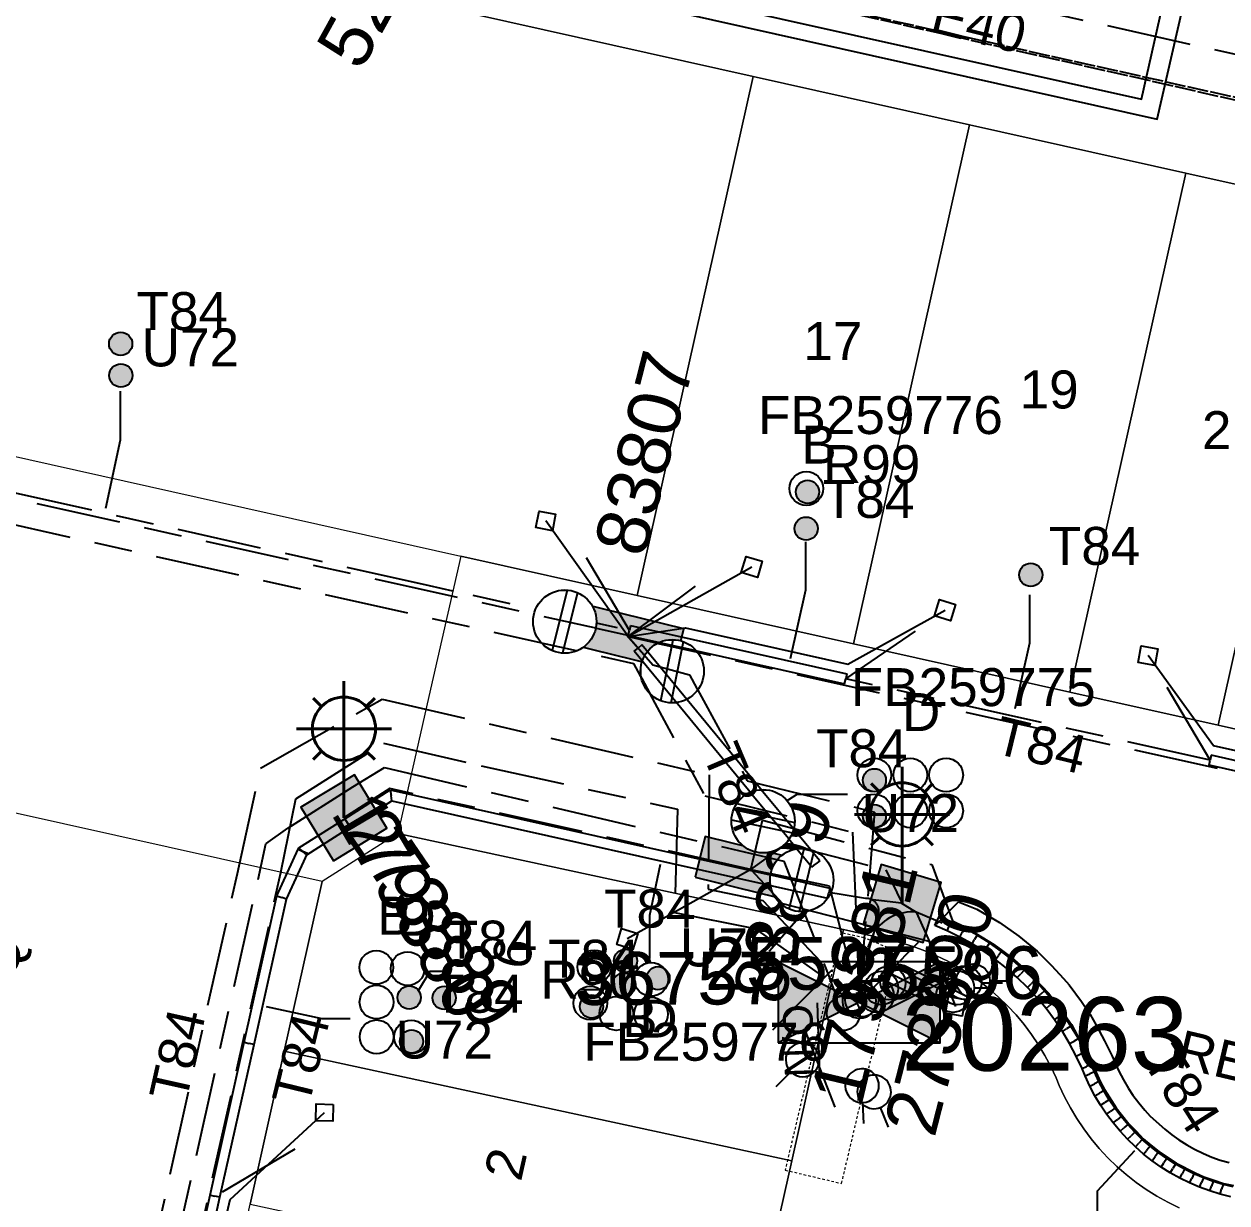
# Model space of a CAD drawing. Header units: metres. Extents: x 311347 to 316656, y 6252667 to 6255486.
# Drawn here: x 314642.3 to 314699.3, y 6254754 to 6254809.8 of the extents above; entities that cross this region are included whole.
import ezdxf
from ezdxf.enums import TextEntityAlignment as Align

# ---------------------------------------------------------------- set-up
doc = ezdxf.new("R2010")
doc.units = ezdxf.units.M
for name, pattern in [('Cable Exist OH', [1, 1, 0]), ('Cable Exist UG', [8.2, 4, -1.2, 1.8, -1.2]), ('HIDDEN', [0.375, 0.25, -0.125]), ('HIDDEN2', [0.1875, 0.125, -0.0625])]:
    doc.linetypes.add(name, pattern=pattern)
doc.layers.get('0').update_dxf_attribs({"color": 6})
for name, color, linetype, lineweight in [('Cadastre Buildings_SP_EXT', 9, 'Continuous', 5), ('Cadastre Land Parcels_SP_EXT', 9, 'Continuous', 5), ('Cadastre Other Property_SP_EXT', 9, 'HIDDEN', 5), ('Cadastre Roads_SP_EXT', 7, 'Continuous', 5)]:
    doc.layers.add(name, color=color, linetype=linetype, lineweight=lineweight)
for name, color, linetype in [('Duct_SP_EXT', 7, 'Continuous'), ('Equip_HV_EXT', 7, 'Continuous'), ('Equip_LV_EXT', 7, 'Continuous'), ('Equip_SP_SL_EXT', 7, 'Continuous'), ('Mains_HV_EXT', 7, 'Continuous'), ('Mains_LV_EXT', 7, 'Continuous'), ('Mains_LV_SL_EXT', 7, 'Continuous'), ('Mains_SL_EXT', 7, 'Continuous'), ('Mains_TR_EXT', 7, 'Continuous'), ('Services_SP_EXT', 7, 'Continuous'), ('Sub_SP_EXT', 7, 'Continuous'), ('SupportsUG_SP_LV_EXT', 7, 'Continuous'), ('SupportsUG_SP_LV_SL_EXT', 7, 'Continuous'), ('Trench_SP_EXT', 7, 'Continuous')]:
    doc.layers.add(name, color=color, linetype=linetype)
doc.styles.add('COLUMN_LABEL', font='arial.ttf')
doc.styles.add('iecARIAL', font='arial.ttf', dxfattribs={"height": 2})
doc.styles.add('POLE_LABEL', font='arial.ttf')
doc.styles.get("Standard").update_dxf_attribs({"font": 'arial.ttf'})
doc.styles.add('SWITCH_LABEL', font='arial.ttf', dxfattribs={"height": 2.5})
doc.linetypes.add('Cable P UG', pattern='A,6,-0.5,["P",Standard,S=1.7,R=0,X=0.5,Y=-1],-2.9', length=9.4)

# ---------------------------------------------------------------- blocks, each defined once
blk = doc.blocks.new('SUB_PADMOUNT_EXT')
for points in [[(0, 0), (-3.84, 1.92), (-3.84, -1.92)], [(0, 0), (3.84, 1.92), (3.84, -1.92)]]:
    blk.add_hatch(color=256).paths.add_polyline_path(points)
for p, q in [((3.84, 1.92), (-3.84, -1.92)), ((-3.84, 1.92), (3.84, -1.92))]:
    blk.add_line(p, q)
blk.add_lwpolyline([(-3.84, -1.92), (3.84, -1.92), (3.84, 1.92), (-3.84, 1.92)], close=True)
for tag, height, flags, p in [('ASSET_NUM', 3.5, 8, (2, 2)), ('STREET_CODE', 0.2, 9, (1.5, 0)), ('OPERATING_VOLTAGE', 0.2, 9, (1.5, -0.6)), ('CONSTRUCTED_VOLTAGE', 0.2, 9, (1.5, -0.2)), ('NO_PHASES', 0.2, 9, (1.5, -0.4)), ('ORIENTATION', 0.2, 9, (1.5, -0.8)), ('OWNED_BY', 0.2, 9, (1.5, -1)), ('OPERATED_BY', 0.2, 9, (1.5, -1.2)), ('SECONDARY_VOLTAGE', 0.2, 9, (1.5, -1.6)), ('STATE', 0.2, 9, (1.5, -1.8)), ('MAINTAINED_BY', 0.2, 9, (1.5, -1.4)), ('SUBSTATION_TYPE', 0.2, 9, (1.5, -2.2)), ('PARENT', 0.2, 9, (1.5, -2)), ('USAGE', 0.2, 9, (1.5, -2.4)), ('LEGEND', 0.2, 9, (1.5, -2.6)), ('LOCATION', 0.2, 9, (1.5, -2.8)), ('STREETNAME', 0.2, 9, (1.5, -3)), ('SUBURB', 0.2, 9, (1.5, -3.2)), ('NOTES', 0.2, 9, (1.5, -3.4)), ('Z', 0.2, 1, (1.5, -3.6))]:
    blk.add_attdef(tag, text='', height=height, dxfattribs=dict(flags=flags)).set_placement(p, align=Align.MIDDLE_LEFT)
blk = doc.blocks.new('COLUMN_EXT')
blk.add_hatch(color=256).paths.add_polyline_path([(-1.485, 1.485), (-1.485, -1.485), (1.485, -1.485), (1.485, 1.485)])
blk.add_lwpolyline([(-1.485, -1.485), (1.485, -1.485), (1.485, 1.485), (-1.485, 1.485)], close=True)
for tag, height, style, flags, p in [('ASSET_NUM', 2.5, 'COLUMN_LABEL', 8, (2, 2)), ('STRUCTURE_PLANT_NUMBER', 0.2, 'POLE_LABEL', 9, (1.813, 0.031)), ('STREET_CODE', 0.2, 'COLUMN_LABEL', 9, (1.813, -0.2))]:
    blk.add_attdef(tag, text='', height=height, dxfattribs=dict(style=style, flags=flags)).set_placement(p, align=Align.MIDDLE_LEFT)
at = {"flags": 9}
for tag, p in [('OWNED_BY', (1.813, -0.6)), ('COLUMN_TYPE', (1.813, -0.4)), ('STATE', (1.813, -0.8)), ('USAGE', (1.813, -1)), ('LEGEND', (1.813, -1.2)), ('STREETNAME', (1.813, -1.6)), ('SUBURB', (1.813, -1.8)), ('LOCATION', (1.813, -1.4)), ('NOTES', (1.813, -2))]:
    blk.add_attdef(tag, text='', height=0.2, dxfattribs=at).set_placement(p, align=Align.MIDDLE_LEFT)
at = {"flags": 1}
blk.add_attdef('Z', (1.813, -2.351), '', height=0.2, dxfattribs=at)
blk = doc.blocks.new('PILLAR_EXT')
blk.add_hatch(color=256).paths.add_polyline_path([(-2.475, 0.99), (-2.475, -0.99), (2.475, -0.99), (2.475, 0.99)])
blk.add_lwpolyline([(-2.475, -0.99), (2.475, -0.99), (2.475, 0.99), (-2.475, 0.99)], close=True)
at = {"style": 'iecARIAL', "flags": 8}
blk.add_attdef('ASSET_NUM', (1.5, 3.5), '', height=2.5, dxfattribs=at)
for tag, p, flags in [('OWNED_BY', (0, -0.2), 9), ('STATE', (0, -0.4), 9), ('SUPPORT_TYPE', (0, -0.6), 9), ('USAGE', (0, -0.8), 9), ('LEGEND', (0, -1), 9), ('LOCATION', (0, -1.2), 9), ('STREETNAME', (0, -1.8), 9), ('NOTES', (0, -1.4), 9), ('PARENT', (0, -1.6), 9), ('SUBURB', (0, -2), 1)]:
    blk.add_attdef(tag, p, '', height=0.2, dxfattribs=dict(flags=flags))
blk = doc.blocks.new('DUCT_EXT')
blk.add_circle((0, 0.8), 0.8)
at = {"flags": 1}
blk.add_attdef('Z', (0, 0), '', height=0.2, dxfattribs=at)
at = {"flags": 9}
for tag, p in [('DUCT_CODE', (0, 0)), ('XSECT_TYPE', (0, -0.2)), ('STATE', (0, -0.6)), ('FB_REFERENCE', (0, -0.4)), ('NOTES', (0, -0.8))]:
    blk.add_attdef(tag, text='', height=0.2, dxfattribs=at).set_placement(p, align=Align.MIDDLE_LEFT)
blk = doc.blocks.new('SL_LANTERN_EXT')
at = {"lineweight": 40}
for p, q in [((0, 1.968), (0, 6.468)), ((-1.459, 5.676), (-1.061, 5.278)), ((1.458, 5.676), (1.06, 5.278)), ((-2.25, 4.218), (2.25, 4.218)), ((-1.459, 2.759), (-1.061, 3.157)), ((1.458, 2.759), (1.06, 3.157)), ((0, 0), (0, 2.721))]:
    blk.add_line(p, q, dxfattribs=at)
blk.add_circle((0, 4.218), 1.5, dxfattribs=at)
at = {"style": 'iecARIAL', "flags": 8}
blk.add_attdef('ASSET_NUM', (1.5, 1.5), '', height=2.5, dxfattribs=at)
for tag, p, height, flags in [('CONSTRUCTED_VOLTAGE', (0.981, -0.653), 0.2, 9), ('CONTROL_TYPE', (0.981, -0.853), 0.2, 9), ('LANTERN_PURPOSE', (0.981, -1.053), 0.2, 9), ('LANTERN_TYPE', (0.981, -1.253), 0.2, 9), ('LNUMBER', (2.181, -3.253), 2.5, 8), ('OPERATING_VOLTAGE', (0.981, -1.653), 0.2, 9), ('ORIENTATION', (0.981, -1.853), 0.2, 9), ('NO_PHASES', (0.981, -1.453), 0.2, 9), ('OWNED_BY', (0.981, -2.053), 0.2, 9), ('STATE', (0.981, -2.253), 0.2, 9), ('USAGE', (0.981, -2.453), 0.2, 9), ('CEXIST', (0.981, -2.653), 0.2, 9), ('CNEW', (0.981, -2.853), 0.2, 9), ('CNUMBER', (0.981, -3.053), 0.2, 9), ('CREMOVE', (0.981, -3.253), 0.2, 9), ('CREPLACE', (0.981, -3.453), 0.2, 9), ('LKINGHEIGHT', (0.981, -3.653), 0.2, 9), ('LBRACKET', (0.981, -3.853), 0.2, 9), ('LBRACKETVOCAB', (0.981, -4.053), 0.2, 9), ('LCATEGORY', (0.981, -4.253), 0.2, 9), ('LCHARGE1', (0.981, -4.453), 0.2, 9), ('LCHARGE1PERCENT', (0.981, -4.653), 0.2, 9), ('LCHARGE2', (0.981, -4.853), 0.2, 9), ('LCHARGE2PERCENT', (0.981, -5.053), 0.2, 9), ('LCHARGE3', (0.981, -5.253), 0.2, 9), ('LCHARGE3PERCENT', (0.981, -5.453), 0.2, 9), ('LEXIST', (0.981, -5.653), 0.2, 9), ('LLAMP', (0.981, -5.853), 0.2, 9), ('LLAMPVOCAB', (0.981, -6.053), 0.2, 9), ('LMAST', (0.981, -6.253), 0.2, 9), ('LMASTVOCAB', (0.981, -6.453), 0.2, 9), ('LNEW', (0.981, -6.653), 0.2, 9), ('LANTNUMBER', (0.981, -6.853), 0.2, 9), ('LOUTREACH', (0.981, -7.253), 0.2, 9), ('LOUTREACHVOCAB', (0.981, -7.453), 0.2, 9), ('LRATECODE', (0.981, -7.653), 0.2, 9), ('LREMOVE', (0.981, -7.853), 0.2, 9), ('LREPLACE', (0.981, -8.053), 0.2, 9), ('LTYPE', (0.981, -8.253), 0.2, 9), ('LTYPEVOCAB', (0.981, -8.453), 0.2, 9), ('LEGEND', (0.981, -8.653), 0.2, 9), ('STREETNAME', (0.981, -9.253), 0.2, 9), ('LOCATION', (0.981, -8.853), 0.2, 9), ('NOTES', (0.981, -9.053), 0.2, 9), ('SUBURB', (0.981, -9.453), 0.2, 1)]:
    blk.add_attdef(tag, p, '', height=height, dxfattribs=dict(flags=flags))
blk = doc.blocks.new('CCP_EXT')
at = {"flags": 9}
for tag, p in [('OWNED_BY', (0, -1)), ('USAGE', (0, -1.2)), ('STATE', (0, -1.8)), ('LEGEND', (0, -1.4)), ('LIFE_SUPPORT', (0, -1.6)), ('NOTES', (0, -2))]:
    blk.add_attdef(tag, text='', height=0.2, dxfattribs=at).set_placement(p, align=Align.MIDDLE_LEFT)
blk.add_wipeout([(0, 0.566), (0.566, 0), (0, -0.566), (-0.566, 0)])
blk.add_lwpolyline([(-0.566, 0), (0, 0.566), (0.566, 0), (0, -0.566), (-0.566, 0)])
at = {"flags": 1}
blk.add_attdef('Z', (0, 0), '', height=0.2, dxfattribs=at)
at = {"flags": 9}
for tag, p in [('CCP_TYPE', (0, 0)), ('OPERATING_VOLTAGE', (0, -0.6)), ('CONSTRUCTED_VOLTAGE', (0, -0.2)), ('NO_PHASES', (0, -0.4)), ('ORIENTATION', (0, -0.8))]:
    blk.add_attdef(tag, text='', height=0.2, dxfattribs=at).set_placement(p, align=Align.MIDDLE_LEFT)
blk = doc.blocks.new('LV_UG_LINKS_CLOSED_EXT')
blk.add_wipeout([(-1.056, 1.057), (-1.18, 0.916), (-1.286, 0.761), (-1.371, 0.594), (-1.435, 0.417), (-1.476, 0.234), (-1.493, 0.047), (-1.487, -0.14), (-1.458, -0.326), (-1.406, -0.506), (-1.331, -0.678), (-1.236, -0.839), (-1.121, -0.988), (-0.988, -1.12), (-0.84, -1.235), (-0.679, -1.331), (-0.506, -1.406), (-0.326, -1.458), (-0.141, -1.487), (0.047, -1.493), (0.233, -1.476), (0.416, -1.435), (0.593, -1.371), (0.76, -1.286), (0.915, -1.181), (1.056, -1.057), (1.18, -0.916), (1.286, -0.761), (1.371, -0.594), (1.435, -0.417), (1.476, -0.234), (1.493, -0.047), (1.487, 0.14), (1.458, 0.326), (1.406, 0.506), (1.331, 0.678), (1.236, 0.839), (1.121, 0.988), (0.988, 1.12), (0.84, 1.235), (0.679, 1.331), (0.506, 1.406), (0.326, 1.458), (0.141, 1.487), (-0.047, 1.493), (-0.233, 1.476), (-0.416, 1.435), (-0.593, 1.371), (-0.76, 1.286), (-0.915, 1.181)])
for p, q in [((-0.25, -1.479), (-0.25, 1.479)), ((0.25, -1.479), (0.25, 1.479))]:
    blk.add_line(p, q)
blk.add_circle((0, 0), 1.5)
at = {"flags": 9}
for tag, p in [('ACTUAL_STATUS', (0, 0)), ('OPERATING_VOLTAGE', (0, -0.6)), ('CONSTRUCTED_VOLTAGE', (0, -0.2)), ('NO_PHASES', (0, -0.4)), ('ORIENTATION', (0, -0.8)), ('STATE', (0, -1)), ('SWITCH_TYPE', (0, -1.2)), ('USAGE', (0, -1.4)), ('NOTES', (0, -1.6))]:
    blk.add_attdef(tag, text='', height=0.2, dxfattribs=at).set_placement(p, align=Align.MIDDLE_LEFT)
at = {"flags": 1}
blk.add_attdef('Z', (0, 0), '', height=0.2, dxfattribs=at)
blk = doc.blocks.new('LV_UG_DFUSE_CLOSED_EXT')
for points in [[(5.04, 0.726), (2.156, -0.717)], [(5.049, -0.707), (2.156, 0.717)], [(1, 0), (0, 0)], [(6.2, 0.013), (7.2, 0.013)]]:
    blk.add_lwpolyline(points)
for centre in [(1.8, 0), (5.4, 0.011)]:
    blk.add_circle(centre, 0.8)
at = {"flags": 9}
for tag, p in [('ACTUAL_STATUS', (0, 0)), ('OPERATING_VOLTAGE', (0, -0.6)), ('CONSTRUCTED_VOLTAGE', (0, -0.2)), ('NO_PHASES', (0, -0.4)), ('ORIENTATION', (0, -0.8)), ('STATE', (0, -1)), ('SWITCH_TYPE', (0, -1.2)), ('USAGE', (0, -1.4)), ('NOTES', (0, -1.6))]:
    blk.add_attdef(tag, text='', height=0.2, dxfattribs=at).set_placement(p, align=Align.MIDDLE_LEFT)
at = {"flags": 1}
blk.add_attdef('Z', (0, 0), '', height=0.2, dxfattribs=at)
blk = doc.blocks.new('SWG_HOLEC_SU_EXT')
blk.add_line((1.8, -2), (5.8, -2))
for points in [[(1.8, -0.8, 1), (1.8, 0.8, 1)], [(5.8, -0.8, 1), (5.8, 0.8, 1)]]:
    blk.add_lwpolyline(points, format="xyb", close=True)
for points in [[(1, 0), (0, 0)], [(6.6, 0), (7.6, 0)]]:
    blk.add_lwpolyline(points)
at = {"style": 'SWITCH_LABEL', "flags": 8}
blk.add_attdef('ASSET_NUM', text='', height=2.5, rotation=179.9544, dxfattribs=at).set_placement((-2.4, 0), align=Align.MIDDLE_LEFT)
at = {"flags": 1}
blk.add_attdef('Z', (0, 0), '', height=0.2, dxfattribs=at)
at = {"flags": 9}
for tag, p in [('ACTUAL_STATUS', (0, -0.4)), ('CONSTRUCTED_VOLTAGE', (0, -0.6)), ('OPERATING_VOLTAGE', (0, -1)), ('ORIENTATION', (0, -1.2)), ('NO_PHASES', (0, -0.8)), ('OWNED_BY', (0, -1.4)), ('STATE', (0, -1.8)), ('PARENT', (0, -1.6)), ('SWITCH_TYPE', (0, -2)), ('USAGE', (0, -2.2)), ('STREETNAME', (0, -2.6)), ('SUBURB', (0, -2.8)), ('LOCATION', (0, -2.4)), ('NOTES', (0, -3))]:
    blk.add_attdef(tag, text='', height=0.2, dxfattribs=at).set_placement(p, align=Align.MIDDLE_LEFT)
at = {"style": 'SWITCH_LABEL', "flags": 9}
blk.add_attdef('STREET_CODE', text='', height=0.2, dxfattribs=at).set_placement((0, -0.2), align=Align.MIDDLE_LEFT)
blk = doc.blocks.new('SWG_HOLEC_SU_NO_EXT')
blk.add_line((1.8, -2), (5.8, -2))
for points in [[(1.8, -0.8, 1), (1.8, 0.8, 1)], [(5.8, -0.8, 1), (5.8, 0.8, 1)]]:
    blk.add_lwpolyline(points, format="xyb", close=True)
for points in [[(1, 0), (0, 0)], [(6.6, 0), (7.6, 0)]]:
    blk.add_lwpolyline(points)
at = {"insert": (5.311, -3.639), "char_height": 1.4, "width": 3.88632, "attachment_point": 1, "rotation": 180}
blk.add_mtext('{\\fArial|b0|i0|c0|p34;N/O}', dxfattribs=at)
at = {"style": 'SWITCH_LABEL', "flags": 8}
blk.add_attdef('ASSET_NUM', text='', height=2.5, rotation=179.9544, dxfattribs=at).set_placement((-2.4, 0), align=Align.MIDDLE_LEFT)
at = {"flags": 1}
blk.add_attdef('Z', (0, 0), '', height=0.2, dxfattribs=at)
at = {"flags": 9}
for tag, p in [('ACTUAL_STATUS', (0, -0.4)), ('CONSTRUCTED_VOLTAGE', (0, -0.6)), ('OPERATING_VOLTAGE', (0, -1)), ('ORIENTATION', (0, -1.2)), ('NO_PHASES', (0, -0.8)), ('OWNED_BY', (0, -1.4)), ('STATE', (0, -1.8)), ('PARENT', (0, -1.6)), ('SWITCH_TYPE', (0, -2)), ('USAGE', (0, -2.2)), ('STREETNAME', (0, -2.6)), ('SUBURB', (0, -2.8)), ('LOCATION', (0, -2.4)), ('NOTES', (0, -3))]:
    blk.add_attdef(tag, text='', height=0.2, dxfattribs=at).set_placement(p, align=Align.MIDDLE_LEFT)
at = {"style": 'SWITCH_LABEL', "flags": 9}
blk.add_attdef('STREET_CODE', text='', height=0.2, dxfattribs=at).set_placement((0, -0.2), align=Align.MIDDLE_LEFT)
blk = doc.blocks.new('CABLE_LARGE_EXT')
h = blk.add_hatch(color=256)
edge = h.paths.add_edge_path()
edge.add_arc((0, 0.55), 0.55, 0, 360)
blk.add_circle((0, 0.55), 0.55)
at = {"flags": 1}
blk.add_attdef('Z', (0, 0), '', height=0.2, dxfattribs=at)
at = {"flags": 9}
for tag, p in [('COND_CODE', (0, 0)), ('XSECT_SIZE', (0, -0.6)), ('STATE', (0, -0.4)), ('FB_REFERENCE', (0, -0.2)), ('NOTES', (0, -0.8))]:
    blk.add_attdef(tag, text='', height=0.2, dxfattribs=at).set_placement(p, align=Align.MIDDLE_LEFT)

msp = doc.modelspace()

# ---------------------------------------------------------------- linework, layer by layer
at = {"layer": 'Cadastre Land Parcels_SP_EXT', "linetype": 'Continuous'}
for points in [[(314687.127, 6254805.072), (314676.878, 6254807.362), (314671.381, 6254782.764), (314681.629, 6254780.473), (314687.127, 6254805.072)], [(314691.877, 6254778.183), (314697.375, 6254802.781), (314687.127, 6254805.072), (314681.629, 6254780.473), (314691.877, 6254778.183)], [(314698.904, 6254776.613), (314704.402, 6254801.21), (314697.375, 6254802.781), (314691.877, 6254778.183), (314698.904, 6254776.613)], [(314705.151, 6254775.216), (314710.649, 6254799.814), (314704.402, 6254801.21), (314698.904, 6254776.613), (314705.151, 6254775.216)], [(314681.148, 6254766.928), (314660.031, 6254771.475), (314656.446, 6254769.201), (314654.65, 6254761.163), (314678.701, 6254755.963), (314681.148, 6254766.928)], [(314678.701, 6254755.963), (314654.65, 6254761.163), (314653.031, 6254753.922), (314677.085, 6254748.72), (314678.701, 6254755.963)]]:
    msp.add_lwpolyline(points, close=True, dxfattribs=at)
at = {"layer": 'Cadastre Other Property_SP_EXT', "linetype": 'HIDDEN2'}
msp.add_lwpolyline([(314678.39, 6254755.53), (314681.066, 6254754.898), (314683.666, 6254765.912), (314682.125, 6254766.539), (314681.044, 6254766.779), (314678.39, 6254755.53)], close=True, dxfattribs=at)
at = {"layer": 'Cadastre Roads_SP_EXT', "linetype": 'Continuous'}
msp.add_lwpolyline([(314664.5, 6254830.907), (314619.895, 6254840.874), (314618.138, 6254830.973), (314616.351, 6254820.892), (314621.925, 6254819.646), (314632.07, 6254817.377), (314676.878, 6254807.362), (314687.127, 6254805.072), (314697.375, 6254802.781), (314704.402, 6254801.21), (314710.649, 6254799.814), (314712.522, 6254799.395), (314710.808, 6254810.208), (314709.105, 6254820.947), (314664.5, 6254830.907)], close=True, dxfattribs=at)
at = {"layer": 'Duct_SP_EXT'}
for p, q in [((314681.31, 6254779.048), (314681.258, 6254778.814)), ((314681.206, 6254778.58), (314681.258, 6254778.814)), ((314698.481, 6254774.72), (314698.533, 6254774.954)), ((314698.585, 6254775.188), (314698.533, 6254774.954)), ((314704.832, 6254773.791), (314698.585, 6254775.188)), ((314704.728, 6254773.323), (314698.481, 6254774.72)), ((314657.526, 6254772.183), (314659.67, 6254773.544)), ((314659.67, 6254773.544), (314659.715, 6254773.288)), ((314659.759, 6254773.032), (314659.715, 6254773.288)), ((314657.783, 6254771.778), (314659.759, 6254773.032)), ((314655.347, 6254770.801), (314657.526, 6254772.183)), ((314657.526, 6254772.183), (314657.654, 6254771.98)), ((314657.526, 6254772.183), (314657.654, 6254771.981)), ((314655.724, 6254770.472), (314657.783, 6254771.778)), ((314657.783, 6254771.778), (314657.654, 6254771.981)), ((314657.783, 6254771.778), (314657.654, 6254771.98)), ((314654.306, 6254768.521), (314655.317, 6254770.736)), ((314654.764, 6254768.367), (314655.754, 6254770.537)), ((314655.317, 6254770.736), (314655.347, 6254770.801)), ((314655.317, 6254770.736), (314655.535, 6254770.637)), ((314655.347, 6254770.801), (314655.535, 6254770.637)), ((314655.754, 6254770.537), (314655.535, 6254770.637)), ((314655.724, 6254770.472), (314655.535, 6254770.637)), ((314655.754, 6254770.537), (314655.724, 6254770.472)), ((314652.757, 6254761.586), (314654.306, 6254768.521)), ((314653.225, 6254761.481), (314654.764, 6254768.367)), ((314654.306, 6254768.521), (314654.535, 6254768.444)), ((314654.764, 6254768.367), (314654.535, 6254768.444)), ((314685.672, 6254767.556), (314685.578, 6254767.336)), ((314686.263, 6254767.304), (314685.672, 6254767.556)), ((314685.484, 6254767.115), (314685.578, 6254767.336)), ((314686.063, 6254766.868), (314685.484, 6254767.115)), ((314686.063, 6254766.868), (314686.163, 6254767.086)), ((314686.664, 6254766.573), (314686.063, 6254766.868)), ((314686.263, 6254767.304), (314686.163, 6254767.086)), ((314686.886, 6254766.999), (314686.263, 6254767.304)), ((314686.886, 6254766.999), (314686.775, 6254766.786)), ((314687.491, 6254766.662), (314686.886, 6254766.999)), ((314686.664, 6254766.573), (314686.775, 6254766.786)), ((314687.247, 6254766.249), (314686.664, 6254766.573)), ((314687.247, 6254766.249), (314687.369, 6254766.456)), ((314687.491, 6254766.662), (314687.369, 6254766.456)), ((314688.079, 6254766.293), (314687.491, 6254766.662)), ((314687.813, 6254765.893), (314687.247, 6254766.249)), ((314687.813, 6254765.893), (314687.946, 6254766.093)), ((314688.359, 6254765.51), (314687.813, 6254765.893)), ((314688.079, 6254766.293), (314687.946, 6254766.093)), ((314688.645, 6254765.896), (314688.079, 6254766.293)), ((314688.645, 6254765.896), (314688.502, 6254765.703)), ((314689.192, 6254765.468), (314688.645, 6254765.896)), ((314688.359, 6254765.51), (314688.502, 6254765.703)), ((314688.886, 6254765.098), (314688.359, 6254765.51)), ((314688.886, 6254765.098), (314689.039, 6254765.283)), ((314689.192, 6254765.468), (314689.039, 6254765.283)), ((314689.716, 6254765.01), (314689.192, 6254765.468)), ((314689.391, 6254764.657), (314688.886, 6254765.098)), ((314689.391, 6254764.657), (314689.554, 6254764.833)), ((314689.869, 6254764.191), (314689.391, 6254764.657)), ((314689.716, 6254765.01), (314689.554, 6254764.833)), ((314690.213, 6254764.526), (314689.716, 6254765.01)), ((314689.869, 6254764.191), (314690.041, 6254764.359)), ((314690.322, 6254763.704), (314689.869, 6254764.191)), ((314690.213, 6254764.526), (314690.041, 6254764.359)), ((314690.682, 6254764.022), (314690.213, 6254764.526)), ((314690.682, 6254764.022), (314690.502, 6254763.863)), ((314691.129, 6254763.49), (314690.682, 6254764.022)), ((314690.322, 6254763.704), (314690.502, 6254763.863)), ((314690.752, 6254763.192), (314690.322, 6254763.704)), ((314691.129, 6254763.49), (314690.94, 6254763.341)), ((314691.546, 6254762.933), (314691.129, 6254763.49)), ((314690.752, 6254763.192), (314690.94, 6254763.341)), ((314691.154, 6254762.655), (314690.752, 6254763.192)), ((314691.546, 6254762.933), (314691.35, 6254762.794)), ((314691.932, 6254762.358), (314691.546, 6254762.933)), ((314691.154, 6254762.655), (314691.35, 6254762.794)), ((314691.526, 6254762.101), (314691.154, 6254762.655)), ((314691.932, 6254762.358), (314691.729, 6254762.229)), ((314692.289, 6254761.763), (314691.932, 6254762.358)), ((314691.526, 6254762.101), (314691.729, 6254762.229)), ((314691.87, 6254761.527), (314691.526, 6254762.101)), ((314692.289, 6254761.763), (314692.079, 6254761.645)), ((314692.612, 6254761.148), (314692.289, 6254761.763)), ((314651.138, 6254754.345), (314652.757, 6254761.586)), ((314651.606, 6254754.24), (314653.225, 6254761.481)), ((314652.757, 6254761.586), (314652.991, 6254761.534)), ((314653.225, 6254761.481), (314652.991, 6254761.534)), ((314691.87, 6254761.527), (314692.079, 6254761.645)), ((314692.182, 6254760.935), (314691.87, 6254761.527)), ((314692.182, 6254760.935), (314692.397, 6254761.042)), ((314692.457, 6254760.343), (314692.182, 6254760.935)), ((314692.612, 6254761.148), (314692.397, 6254761.042)), ((314692.895, 6254760.538), (314692.612, 6254761.148)), ((314692.457, 6254760.343), (314692.676, 6254760.441)), ((314692.606, 6254759.99), (314692.457, 6254760.343)), ((314692.606, 6254759.99), (314692.826, 6254760.088)), ((314692.895, 6254760.538), (314692.676, 6254760.441)), ((314693.045, 6254760.185), (314692.826, 6254760.088)), ((314693.045, 6254760.185), (314692.895, 6254760.538)), ((314693.259, 6254759.723), (314693.045, 6254760.185)), ((314692.829, 6254759.51), (314692.606, 6254759.99)), ((314692.829, 6254759.51), (314693.044, 6254759.616)), ((314693.071, 6254759.052), (314692.829, 6254759.51)), ((314693.259, 6254759.723), (314693.044, 6254759.616)), ((314693.489, 6254759.288), (314693.259, 6254759.723)), ((314693.071, 6254759.052), (314693.28, 6254759.17)), ((314693.335, 6254758.609), (314693.071, 6254759.052)), ((314693.489, 6254759.288), (314693.28, 6254759.17)), ((314693.741, 6254758.866), (314693.489, 6254759.288)), ((314693.335, 6254758.609), (314693.538, 6254758.738)), ((314693.622, 6254758.181), (314693.335, 6254758.609)), ((314693.741, 6254758.866), (314693.538, 6254758.738)), ((314693.622, 6254758.181), (314693.818, 6254758.32)), ((314694.014, 6254758.459), (314693.741, 6254758.866)), ((314694.014, 6254758.459), (314693.818, 6254758.32)), ((314694.309, 6254758.066), (314694.014, 6254758.459)), ((314693.933, 6254757.768), (314693.622, 6254758.181)), ((314693.933, 6254757.768), (314694.121, 6254757.917)), ((314694.264, 6254757.371), (314693.933, 6254757.768)), ((314694.309, 6254758.066), (314694.121, 6254757.917)), ((314694.624, 6254757.689), (314694.309, 6254758.066)), ((314694.264, 6254757.371), (314694.444, 6254757.53)), ((314694.616, 6254756.992), (314694.264, 6254757.371)), ((314694.624, 6254757.689), (314694.444, 6254757.53)), ((314694.96, 6254757.328), (314694.624, 6254757.689)), ((314694.96, 6254757.328), (314694.788, 6254757.16)), ((314695.312, 6254756.985), (314694.96, 6254757.328)), ((314694.616, 6254756.992), (314694.788, 6254757.16)), ((314694.986, 6254756.632), (314694.616, 6254756.992)), ((314694.986, 6254756.632), (314695.149, 6254756.809)), ((314695.375, 6254756.293), (314694.986, 6254756.632)), ((314695.312, 6254756.985), (314695.149, 6254756.809)), ((314695.682, 6254756.663), (314695.312, 6254756.985)), ((314695.682, 6254756.663), (314695.528, 6254756.478)), ((314696.068, 6254756.359), (314695.682, 6254756.663)), ((314695.375, 6254756.293), (314695.528, 6254756.478)), ((314695.782, 6254755.974), (314695.375, 6254756.293)), ((314695.782, 6254755.974), (314695.925, 6254756.167)), ((314696.068, 6254756.359), (314695.925, 6254756.167)), ((314696.471, 6254756.076), (314696.068, 6254756.359)), ((314696.471, 6254756.076), (314696.338, 6254755.876)), ((314696.887, 6254755.814), (314696.471, 6254756.076)), ((314696.205, 6254755.676), (314695.782, 6254755.974)), ((314696.205, 6254755.676), (314696.338, 6254755.876)), ((314696.642, 6254755.401), (314696.205, 6254755.676)), ((314696.642, 6254755.401), (314696.765, 6254755.608)), ((314696.887, 6254755.814), (314696.765, 6254755.608)), ((314697.317, 6254755.574), (314696.887, 6254755.814)), ((314697.317, 6254755.574), (314697.206, 6254755.361)), ((314697.757, 6254755.358), (314697.317, 6254755.574)), ((314697.094, 6254755.148), (314696.642, 6254755.401)), ((314697.094, 6254755.148), (314697.206, 6254755.361)), ((314697.557, 6254754.922), (314697.094, 6254755.148)), ((314697.557, 6254754.922), (314697.657, 6254755.14)), ((314698.032, 6254754.719), (314697.557, 6254754.922)), ((314697.757, 6254755.358), (314697.657, 6254755.14)), ((314698.209, 6254755.165), (314697.757, 6254755.358)), ((314698.032, 6254754.719), (314698.12, 6254754.942)), ((314698.209, 6254755.165), (314698.12, 6254754.942)), ((314698.67, 6254754.996), (314698.209, 6254755.165)), ((314698.67, 6254754.996), (314698.593, 6254754.768)), ((314699.139, 6254754.851), (314698.67, 6254754.996)), ((314649.563, 6254747.29), (314651.138, 6254754.345)), ((314651.138, 6254754.345), (314651.372, 6254754.293)), ((314698.517, 6254754.541), (314698.032, 6254754.719)), ((314698.517, 6254754.541), (314698.593, 6254754.768)), ((314699.01, 6254754.389), (314698.517, 6254754.541)), ((314699.01, 6254754.389), (314699.074, 6254754.62)), ((314699.511, 6254754.263), (314699.01, 6254754.389)), ((314699.139, 6254754.851), (314699.074, 6254754.62)), ((314699.616, 6254754.732), (314699.139, 6254754.851)), ((314650.031, 6254747.185), (314651.606, 6254754.24)), ((314651.606, 6254754.24), (314651.372, 6254754.293))]:
    msp.add_line(p, q, dxfattribs=at)
for points in [[(314646.873, 6254792.443), (314646.873, 6254790.118), (314646.179, 6254786.889)], [(314679.351, 6254785.304), (314679.351, 6254783.022), (314678.624, 6254779.756)], [(314689.961, 6254782.79), (314689.961, 6254780.502), (314689.27, 6254777.389)], [(314681.346, 6254773.33), (314678.945, 6254773.33), (314678.158, 6254772.824)], [(314671.981, 6254765.551), (314671.981, 6254767.605), (314672.487, 6254770.027)], [(314662.388, 6254764.944), (314661.558, 6254764.944), (314661.006, 6254764.025)], [(314668.686, 6254764.097), (314669.571, 6254764.097), (314670.187, 6254764.194)], [(314657.783, 6254762.703), (314656.456, 6254762.703), (314653.811, 6254763.27)], [(314693.187, 6254752.2), (314693.187, 6254754.544), (314694.963, 6254756.466)]]:
    msp.add_lwpolyline(points, dxfattribs=at)
at = {"layer": 'Mains_HV_EXT', "linetype": 'Cable P UG'}
for points in [[(314664.413, 6254812.406), (314696.018, 6254805.344), (314700.068, 6254822.963)], [(314664.574, 6254813.142), (314695.274, 6254806.282), (314699.086, 6254823.184)]]:
    msp.add_lwpolyline(points, dxfattribs=at)
at = {"layer": 'Mains_LV_EXT', "linetype": 'Cable Exist OH'}
msp.add_lwpolyline([(314660.376, 6254815.159), (314712.743, 6254803.296)], dxfattribs=at)
at = {"layer": 'Mains_SL_EXT', "linetype": 'Cable Exist OH'}
msp.add_lwpolyline([(314701.663, 6254805.93), (314660.376, 6254815.159)], dxfattribs=at)
at = {"layer": 'Trench_SP_EXT', "linetype": 'Cable Exist UG'}
for points in [[(314671.01, 6254781.105), (314668.78, 6254784.882)], [(314670.944, 6254780.812), (314674.636, 6254783.574)], [(314681.258, 6254778.814), (314684.884, 6254781.282)], [(314671.589, 6254780.076), (314670.869, 6254780.887)], [(314698.533, 6254774.954), (314681.258, 6254778.814)], [(314698.533, 6254774.954), (314696.304, 6254778.731)], [(314680.305, 6254769.101), (314679.668, 6254770.221)], [(314677.625, 6254765.904), (314680.208, 6254768.824)], [(314682.423, 6254768.363), (314683.91, 6254768.203)], [(314655.149, 6254756.523), (314651.372, 6254754.293)]]:
    msp.add_lwpolyline(points, dxfattribs=at)
for points in [[(314682.334, 6254765.884), (314682.706, 6254767.106), (314682.812, 6254767.672), (314682.812, 6254767.672, 0.525376), (314682.193, 6254768.398), (314682.193, 6254768.398), (314680.367, 6254768.702)], [(314685.833, 6254767.227), (314684.604, 6254767.761), (314684.604, 6254767.761, 0.272062), (314682.595, 6254766.79), (314682.595, 6254766.79), (314682.302, 6254766.095)]]:
    msp.add_lwpolyline(points, format="xyb", dxfattribs=at)

# ---------------------------------------------------------------- block references
at = {"layer": 'Duct_SP_EXT'}
for name, p in [('CABLE_LARGE_EXT', (314646.902, 6254794.139)), ('CABLE_LARGE_EXT', (314646.911, 6254792.639)), ('DUCT_EXT', (314679.391, 6254787.031)), ('CABLE_LARGE_EXT', (314679.45, 6254787.122)), ('CABLE_LARGE_EXT', (314679.384, 6254785.381)), ('CABLE_LARGE_EXT', (314690.03, 6254783.19)), ('DUCT_EXT', (314682.618, 6254773.454)), ('DUCT_EXT', (314684.318, 6254773.454)), ('DUCT_EXT', (314686.018, 6254773.454)), ('CABLE_LARGE_EXT', (314682.618, 6254773.454)), ('DUCT_EXT', (314682.618, 6254771.754)), ('DUCT_EXT', (314684.318, 6254771.754)), ('DUCT_EXT', (314686.018, 6254771.754)), ('CABLE_LARGE_EXT', (314682.618, 6254771.754)), ('DUCT_EXT', (314659.017, 6254764.336)), ('DUCT_EXT', (314660.504, 6254764.28)), ('DUCT_EXT', (314669.349, 6254764.361)), ('DUCT_EXT', (314672.039, 6254763.769)), ('CABLE_LARGE_EXT', (314672.364, 6254764.072)), ('CABLE_LARGE_EXT', (314670.748, 6254763.769)), ('DUCT_EXT', (314659.027, 6254762.693)), ('CABLE_LARGE_EXT', (314660.577, 6254763.16)), ('CABLE_LARGE_EXT', (314662.227, 6254763.142)), ('DUCT_EXT', (314669.157, 6254762.648)), ('CABLE_LARGE_EXT', (314669.217, 6254762.735)), ('DUCT_EXT', (314670.389, 6254762.154)), ('DUCT_EXT', (314672.032, 6254762.119)), ('DUCT_EXT', (314659.029, 6254761.044)), ('DUCT_EXT', (314660.669, 6254761.036)), ('CABLE_LARGE_EXT', (314660.686, 6254761.079))]:
    msp.add_blockref(name, p, dxfattribs=at)
at = {"layer": 'Equip_HV_EXT'}
ref = msp.add_blockref('SWG_HOLEC_SU_NO_EXT', (314681.841, 6254765.327), dxfattribs=dict(at, rotation=271.9184029466656))
ref.add_attrib('ASSET_NUM', '25597', dxfattribs={"layer": '0', "height": 2.5, "rotation": 0.0488, "style": 'SWITCH_LABEL'}).set_placement((314679.442, 6254766.577), align=Align.TOP_CENTER)
at = {"layer": 'Equip_SP_SL_EXT'}
ref = msp.add_blockref('SL_LANTERN_EXT', (314660.376, 6254815.159), dxfattribs=at)
ref.add_attrib('ASSET_NUM', '52231', dxfattribs={"layer": '0', "height": 2.5, "rotation": 61.0323, "style": 'iecARIAL'}).set_placement((314661.876, 6254816.659), align=Align.MIDDLE_RIGHT)
ref = msp.add_blockref('SL_LANTERN_EXT', (314657.481, 6254772.226), dxfattribs=at)
ref.add_attrib('ASSET_NUM', '179380', dxfattribs={"layer": '0', "height": 2.5, "rotation": 300.607, "style": 'iecARIAL'}).set_placement((314658.981, 6254773.726), align=Align.TOP_LEFT)
ref = msp.add_blockref('SL_LANTERN_EXT', (314683.931, 6254768.17), dxfattribs=at)
ref.add_attrib('ASSET_NUM', '179381', dxfattribs={"layer": '0', "height": 2.5, "rotation": 76.586, "style": 'iecARIAL'}).set_placement((314685.431, 6254769.67), align=Align.BOTTOM_RIGHT)
at = {"layer": 'Services_SP_EXT', "rotation": 124.2051308832243}
msp.add_blockref('CCP_EXT', (314667.045, 6254786.295), dxfattribs=at)
at = {"layer": 'Sub_SP_EXT'}
ref = msp.add_blockref('SUB_PADMOUNT_EXT', (314681.895, 6254763.487), dxfattribs=at)
ref.add_attrib('ASSET_NUM', '20263', dxfattribs={"layer": '0', "height": 3.5}).set_placement((314683.895, 6254763.737), align=Align.TOP_LEFT)
at = {"layer": 'SupportsUG_SP_LV_EXT'}
ref = msp.add_blockref('PILLAR_EXT', (314670.944, 6254780.812), dxfattribs=dict(at, rotation=166.209030626992))
ref.add_attrib('ASSET_NUM', '83807', dxfattribs={"layer": '0', "height": 2.5, "rotation": 75.6622, "style": 'iecARIAL'}).set_placement((314672.444, 6254784.312), align=Align.BOTTOM_LEFT)
ref = msp.add_blockref('PILLAR_EXT', (314676.766, 6254769.784), dxfattribs=dict(at, rotation=346.2817806460009))
ref.add_attrib('ASSET_NUM', '83809', dxfattribs={"layer": '0', "height": 2.5, "rotation": 75.639, "style": 'iecARIAL'}).set_placement((314678.266, 6254773.284), align=Align.TOP_RIGHT)
at = {"layer": 'SupportsUG_SP_LV_SL_EXT'}
ref = msp.add_blockref('COLUMN_EXT', (314657.481, 6254772.226), dxfattribs=dict(at, rotation=31.29959299981565))
ref.add_attrib('ASSET_NUM', '273889', dxfattribs={"layer": '0', "height": 2.5, "rotation": 304.298, "style": 'COLUMN_LABEL'}).set_placement((314659.481, 6254772.976), align=Align.TOP_LEFT)
ref = msp.add_blockref('COLUMN_EXT', (314683.931, 6254768.17), dxfattribs=dict(at, rotation=343.2758712627519))
ref.add_attrib('ASSET_NUM', '273890', dxfattribs={"layer": '0', "height": 2.5, "rotation": 75.639, "style": 'COLUMN_LABEL'}).set_placement((314685.931, 6254768.92), align=Align.TOP_RIGHT)

# ---------------------------------------------------------------- texts
at = {"layer": 'Cadastre Land Parcels_SP_EXT'}
for s, p in [('17', (314679.254, 6254793.918)), ('19', (314689.502, 6254791.627)), ('21', (314698.14, 6254789.697))]:
    msp.add_text(s, height=1.8, dxfattribs=at).set_placement(p)
for s, rotation, p in [('6', 77.6283, (314666.195, 6254764.946)), ('2', 77.4, (314665.867, 6254754.942))]:
    msp.add_text(s, height=1.8, rotation=rotation, dxfattribs=at).set_placement(p)
at = {"layer": 'Cadastre Roads_SP_EXT'}
for s, rotation, p in [('PATENT SQ', 78.211, (314639.387, 6254752.474)), ('REFRACTORY CT', 346.7021, (314696.826, 6254760.442))]:
    msp.add_text(s, height=1.8, rotation=rotation, dxfattribs=at).set_placement(p)
at = {"layer": 'Duct_SP_EXT'}
for s, p in [('T84', (314647.658, 6254795.341)), ('U72', (314647.9, 6254793.62)), ('FB259776', (314677.106, 6254790.413)), ('B', (314679.156, 6254789.013)), ('R99', (314680.182, 6254788.088)), ('T84', (314680.182, 6254786.438)), ('T84', (314690.888, 6254784.211)), ('FB259775', (314681.502, 6254777.52)), ('D', (314683.93, 6254776.338)), ('T84', (314679.853, 6254774.626)), ('U72', (314682.018, 6254771.554)), ('B', (314659.056, 6254766.685)), ('D', (314660.017, 6254766.64)), ('T84', (314662.309, 6254765.553)), ('U72', (314673.41, 6254765.182)), ('T84', (314661.666, 6254762.987)), ('B', (314670.667, 6254761.832)), ('D', (314671.478, 6254761.812)), ('U72', (314659.933, 6254760.816)), ('FB259776', (314668.829, 6254760.713))]:
    msp.add_text(s, height=1.8, dxfattribs=at).set_placement(p)
at = {"layer": 'Mains_LV_EXT'}
for s, rotation, p in [('E40', 346.0363, (314685.19, 6254809.501)), ('T84', 346.2818, (314688.191, 6254775.315)), ('T84', 77.4026, (314649.998, 6254758.694)), ('T84', 302.4712, (314695.274, 6254760.726))]:
    msp.add_text(s, height=1.8, rotation=rotation, dxfattribs=at).set_placement(p)

# ---------------------------------------------------------------- next in the draw order: linework, layer by layer
at = {"layer": 'Trench_SP_EXT', "linetype": 'Cable Exist UG'}
msp.add_lwpolyline([(314670.439, 6254781.233), (314662.649, 6254782.974), (314661.538, 6254783.222), (314661.538, 6254783.222), (314626.202, 6254791.119), (314625.565, 6254791.261), (314625.565, 6254791.261), (314616.057, 6254793.387), (314615.788, 6254793.46)], dxfattribs=at)

# ---------------------------------------------------------------- next in the draw order: block references
at = {"layer": 'Services_SP_EXT'}
for p, rotation in [((314676.806, 6254784.113), 28.28638067151813), ((314685.967, 6254782.065), 27.9582486517036), ((314695.586, 6254779.916), 124.7773611129014), ((314670.905, 6254766.483), 208.2134305720095), ((314686.455, 6254763.289), 304.277680800041), ((314656.562, 6254758.255), 223.6319238176292)]:
    msp.add_blockref('CCP_EXT', p, dxfattribs=dict(at, rotation=rotation))

# ---------------------------------------------------------------- next in the draw order: linework, layer by layer
at = {"layer": 'Cadastre Buildings_SP_EXT', "linetype": 'Continuous'}
msp.add_lwpolyline([(314676.878, 6254807.362), (314632.07, 6254817.377), (314626.573, 6254792.778), (314663.02, 6254784.633), (314671.381, 6254782.764), (314676.878, 6254807.362)], close=True, dxfattribs=at)
msp.add_lwpolyline([(314697.054, 6254753.742), (314696.522, 6254754.003), (314696.004, 6254754.292), (314695.502, 6254754.607), (314695.017, 6254754.949), (314694.551, 6254755.315), (314694.104, 6254755.705), (314693.678, 6254756.118), (314693.274, 6254756.553), (314692.894, 6254757.008), (314692.538, 6254757.482), (314692.207, 6254757.976), (314691.904, 6254758.484), (314691.626, 6254759.009), (314691.377, 6254759.547), (314691.228, 6254759.899), (314690.979, 6254760.436), (314690.703, 6254760.959), (314690.399, 6254761.466), (314690.069, 6254761.958), (314689.713, 6254762.433), (314689.333, 6254762.886), (314688.93, 6254763.318), (314688.506, 6254763.731), (314688.06, 6254764.12), (314687.594, 6254764.486), (314687.11, 6254764.826), (314686.608, 6254765.141), (314686.092, 6254765.428), (314685.56, 6254765.689), (314685.016, 6254765.921), (314684.46, 6254766.125), (314683.894, 6254766.298), (314683.32, 6254766.443), (314681.148, 6254766.928), (314678.701, 6254755.963), (314677.085, 6254748.72)], dxfattribs=at)
at = {"layer": 'Cadastre Roads_SP_EXT', "linetype": 'Continuous'}
msp.add_lwpolyline([(314705.151, 6254775.216), (314698.904, 6254776.613), (314691.877, 6254778.183), (314681.629, 6254780.474), (314671.381, 6254782.764), (314663.02, 6254784.633), (314661.507, 6254777.971), (314660.031, 6254771.475), (314660.031, 6254771.475), (314681.148, 6254766.928), (314683.32, 6254766.443), (314683.894, 6254766.298), (314684.46, 6254766.125), (314685.016, 6254765.921), (314685.56, 6254765.689), (314686.092, 6254765.428), (314686.609, 6254765.141), (314687.11, 6254764.826), (314687.594, 6254764.486), (314688.06, 6254764.12), (314688.506, 6254763.731), (314688.93, 6254763.318), (314689.333, 6254762.886), (314689.713, 6254762.433), (314690.069, 6254761.958), (314690.399, 6254761.466), (314690.703, 6254760.959), (314690.979, 6254760.436), (314691.228, 6254759.899), (314691.377, 6254759.547), (314691.626, 6254759.009), (314691.904, 6254758.484), (314692.207, 6254757.976), (314692.538, 6254757.482), (314692.894, 6254757.008), (314693.274, 6254756.553), (314693.678, 6254756.118), (314694.104, 6254755.705), (314694.551, 6254755.315), (314695.017, 6254754.949), (314695.502, 6254754.607), (314696.004, 6254754.292), (314696.522, 6254754.003), (314697.055, 6254753.742)], dxfattribs=at)
msp.add_lwpolyline([(314656.446, 6254769.201), (314639.362, 6254773.019), (314627.04, 6254775.774), (314625.252, 6254767.775), (314623.029, 6254757.83), (314620.806, 6254747.884), (314618.969, 6254739.661), (314639.103, 6254735.161), (314644.15, 6254734.034), (314648.375, 6254733.089), (314649.795, 6254739.438), (314651.414, 6254746.679), (314653.031, 6254753.922), (314654.65, 6254761.163), (314656.446, 6254769.201)], close=True, dxfattribs=at)
at = {"layer": 'Mains_HV_EXT', "linetype": 'Cable Exist UG'}
msp.add_lwpolyline([(314681.895, 6254763.487), (314686.606, 6254768.244), (314686.606, 6254768.244), (314687.467, 6254767.904), (314688.547, 6254767.264), (314689.467, 6254766.624), (314690.327, 6254765.904), (314691.007, 6254765.224), (314691.587, 6254764.604), (314691.847, 6254764.304), (314692.427, 6254763.524), (314692.847, 6254762.904), (314693.127, 6254762.404), (314693.527, 6254761.664), (314693.887, 6254760.924), (314693.947, 6254760.784), (314694.027, 6254760.584), (314694.207, 6254760.224), (314694.427, 6254759.804), (314694.667, 6254759.404), (314694.867, 6254759.084), (314695.147, 6254758.724), (314695.427, 6254758.364), (314695.687, 6254758.084), (314696.387, 6254757.464), (314696.707, 6254757.204), (314697.047, 6254756.964), (314697.427, 6254756.724), (314697.787, 6254756.524), (314698.207, 6254756.324), (314698.607, 6254756.144), (314699.007, 6254756.004), (314699.427, 6254755.884)], dxfattribs=at)
at = {"layer": 'Services_SP_EXT'}
for points in [[(314704.714, 6254773.264), (314702.585, 6254774.764), (314698.695, 6254775.634), (314695.586, 6254779.916)], [(314676.766, 6254769.784), (314670.905, 6254766.483)], [(314649.471, 6254747.163), (314651.094, 6254749.836), (314652.089, 6254754.133), (314656.562, 6254758.255)]]:
    msp.add_lwpolyline(points, dxfattribs=at)
at = {"layer": 'Trench_SP_EXT', "linetype": 'Cable Exist UG'}
msp.add_lwpolyline([(314683.863, 6254768.217), (314684.593, 6254767.749), (314686.408, 6254763.716)], dxfattribs=at)

# ---------------------------------------------------------------- next in the draw order: block references
at = {"layer": 'Duct_SP_EXT'}
msp.add_blockref('CABLE_LARGE_EXT', (314670.829, 6254764.899), dxfattribs=at)
at = {"layer": 'Equip_HV_EXT'}
ref = msp.add_blockref('SWG_HOLEC_SU_EXT', (314680.497, 6254764.639), dxfattribs=dict(at, rotation=291.3528592535803))
ref.add_attrib('ASSET_NUM', '36757', dxfattribs={"layer": '0', "height": 2.5, "rotation": 0.208, "style": 'SWITCH_LABEL'}).set_placement((314678.098, 6254765.889), align=Align.TOP_RIGHT)
ref = msp.add_blockref('SWG_HOLEC_SU_EXT', (314683.285, 6254764.89), dxfattribs=dict(at, rotation=225.4505326614528))
ref.add_attrib('ASSET_NUM', '25596', dxfattribs={"layer": '0', "height": 2.5, "style": 'SWITCH_LABEL'}).set_placement((314680.886, 6254766.14), align=Align.TOP_LEFT)
at = {"layer": 'Equip_LV_EXT'}
for p in [(314681.489, 6254764.4), (314681.895, 6254764.487), (314680.944, 6254763.796), (314681.152, 6254764.156)]:
    msp.add_blockref('LV_UG_DFUSE_CLOSED_EXT', p, dxfattribs=at)

# ---------------------------------------------------------------- next in the draw order: texts
at = {"layer": 'Duct_SP_EXT'}
for s, p in [('T84', (314669.807, 6254767.024)), ('T84', (314667.161, 6254764.646)), ('R90', (314666.794, 6254763.661))]:
    msp.add_text(s, height=1.8, dxfattribs=at).set_placement(p)
at = {"layer": 'Mains_LV_EXT'}
msp.add_text('T84', height=1.8, rotation=76.318, dxfattribs=at).set_placement((314655.806, 6254758.481))

# ---------------------------------------------------------------- next in the draw order: block references
at = {"layer": 'Equip_LV_EXT'}
for p, rotation in [((314667.948, 6254781.525), 166.2090306193614), ((314673.038, 6254779.174), 348.6900678889818), ((314677.343, 6254772.065), 258.206343141943)]:
    msp.add_blockref('LV_UG_LINKS_CLOSED_EXT', p, dxfattribs=dict(at, rotation=rotation))

# ---------------------------------------------------------------- next in the draw order: linework, layer by layer
at = {"layer": 'Duct_SP_EXT'}
for p, q in [((314671.062, 6254781.339), (314671.01, 6254781.105)), ((314671.062, 6254781.339), (314681.31, 6254779.048)), ((314670.958, 6254780.871), (314671.01, 6254781.105)), ((314670.958, 6254780.871), (314681.206, 6254778.58)), ((314671.232, 6254780.119), (314671.417, 6254780.272)), ((314671.602, 6254780.424), (314671.417, 6254780.272))]:
    msp.add_line(p, q, dxfattribs=at)
at = {"layer": 'Mains_LV_EXT', "linetype": 'Cable Exist UG'}
for points in [[(314670.869, 6254780.887), (314605.845, 6254795.361)], [(314670.944, 6254780.812), (314704.714, 6254773.264)]]:
    msp.add_lwpolyline(points, dxfattribs=at)
at = {"layer": 'Mains_LV_SL_EXT', "linetype": 'Cable Exist UG'}
msp.add_lwpolyline([(314676.766, 6254769.784), (314659.658, 6254773.608), (314657.481, 6254772.226)], dxfattribs=at)
at = {"layer": 'Mains_TR_EXT', "linetype": 'Cable Exist UG'}
msp.add_lwpolyline([(314815.74, 6254776.968), (314815.392, 6254778.552), (314814.787, 6254780.273), (314813.767, 6254781.712), (314812.053, 6254782.904), (314809.622, 6254783.841), (314666.179, 6254815.902), (314663.716, 6254817.242), (314662.584, 6254818.911), (314662.389, 6254821.4), (314663.682, 6254827.276)], dxfattribs=at)
at = {"layer": 'Services_SP_EXT'}
for points in [[(314670.944, 6254780.812), (314667.045, 6254786.295)], [(314670.944, 6254780.812), (314676.806, 6254784.113)], [(314670.944, 6254780.812), (314673.667, 6254781.228), (314681.363, 6254779.508), (314685.967, 6254782.065)]]:
    msp.add_lwpolyline(points, dxfattribs=at)

# ---------------------------------------------------------------- next in the draw order: block references
at = {"layer": 'Equip_LV_EXT', "rotation": 346.1848416696469}
msp.add_blockref('LV_UG_LINKS_CLOSED_EXT', (314679.174, 6254769.278), dxfattribs=at)

# ---------------------------------------------------------------- next in the draw order: texts
at = {"layer": 'Mains_LV_EXT'}
msp.add_text('T84', height=1.8, rotation=292.9997, dxfattribs=at).set_placement((314674.435, 6254775.275))

# ---------------------------------------------------------------- next in the draw order: linework, layer by layer
at = {"layer": 'Duct_SP_EXT'}
for p, q in [((314679.661, 6254769.888), (314671.232, 6254780.119)), ((314680.031, 6254770.193), (314671.602, 6254780.424)), ((314659.67, 6254773.544), (314680.504, 6254768.888)), ((314659.759, 6254773.032), (314680.4, 6254768.419)), ((314679.661, 6254769.888), (314679.846, 6254770.04)), ((314680.031, 6254770.193), (314679.846, 6254770.04)), ((314680.4, 6254768.419), (314680.452, 6254768.653)), ((314680.504, 6254768.888), (314680.452, 6254768.653))]:
    msp.add_line(p, q, dxfattribs=at)
at = {"layer": 'Mains_HV_EXT', "linetype": 'Cable Exist UG'}
for points in [[(314574.333, 6254847.43), (314572.726, 6254848.912), (314567.531, 6254850.077), (314564.253, 6254835.455), (314585.003, 6254830.871), (314579.29, 6254807.271), (314584.575, 6254798.956), (314671.209, 6254779.54), (314674.585, 6254773.271), (314681.586, 6254771.548), (314681.841, 6254765.327), (314681.895, 6254763.487)], [(314633.099, 6254701.738), (314635.249, 6254704.266), (314635.249, 6254704.266), (314641.935, 6254734.091), (314646.914, 6254740.219), (314646.914, 6254740.219), (314653.788, 6254770.985), (314654.82, 6254771.734), (314654.82, 6254771.734), (314657.9, 6254773.694), (314659.4, 6254774.606), (314659.4, 6254774.606), (314678.328, 6254770.169), (314680.497, 6254764.639), (314681.706, 6254763.679)]]:
    msp.add_lwpolyline(points, dxfattribs=at)
at = {"layer": 'Mains_LV_EXT', "linetype": 'Cable Exist UG'}
for points in [[(314670.944, 6254780.812), (314672.118, 6254779.471), (314673.853, 6254778.999), (314676.597, 6254773.981), (314682.624, 6254772.501), (314681.895, 6254763.487)], [(314643.613, 6254737.279), (314643.651, 6254737.293), (314645.332, 6254745.129), (314647.461, 6254747.34), (314652.431, 6254769.579), (314653.53, 6254774.585), (314659.291, 6254777.85), (314674.787, 6254774.269), (314674.742, 6254768.838), (314677.329, 6254768.302), (314681.895, 6254763.487)], [(314649.471, 6254747.163), (314654.494, 6254769.637), (314655.197, 6254773.121), (314659.356, 6254775.76), (314663.981, 6254774.692), (314673.294, 6254772.64), (314673.148, 6254767.746), (314676.959, 6254766.983), (314681.895, 6254763.487)], [(314676.766, 6254769.784), (314677.319, 6254772.11), (314677.319, 6254772.11), (314685.335, 6254770.007), (314686.314, 6254767.349), (314686.314, 6254767.349), (314686.934, 6254767.049), (314688.274, 6254766.229), (314688.694, 6254765.929), (314689.134, 6254765.589), (314689.654, 6254765.129), (314690.274, 6254764.549), (314690.874, 6254763.909), (314691.514, 6254763.069), (314691.954, 6254762.43), (314692.937, 6254760.577), (314692.937, 6254760.577), (314693.317, 6254759.737), (314693.517, 6254759.357), (314694.077, 6254758.477), (314694.377, 6254758.097), (314694.677, 6254757.717), (314695.017, 6254757.377), (314695.357, 6254757.017), (314695.717, 6254756.717), (314696.097, 6254756.417), (314696.917, 6254755.857), (314697.817, 6254755.397), (314698.237, 6254755.217), (314698.697, 6254755.057), (314699.157, 6254754.897), (314699.637, 6254754.797)], [(314676.766, 6254769.784), (314680.479, 6254769.004), (314681.895, 6254763.487)]]:
    msp.add_lwpolyline(points, dxfattribs=at)
at = {"layer": 'Mains_LV_SL_EXT', "linetype": 'Cable Exist UG'}
msp.add_lwpolyline([(314676.766, 6254769.784), (314678.432, 6254770.984), (314683.161, 6254769.753), (314683.931, 6254768.17)], dxfattribs=at)
at = {"layer": 'Services_SP_EXT'}
msp.add_lwpolyline([(314676.766, 6254769.784), (314678.257, 6254768.158), (314678.257, 6254768.158), (314685.204, 6254766.38), (314686.455, 6254763.289)], dxfattribs=at)

doc.saveas('drawing.dxf')
